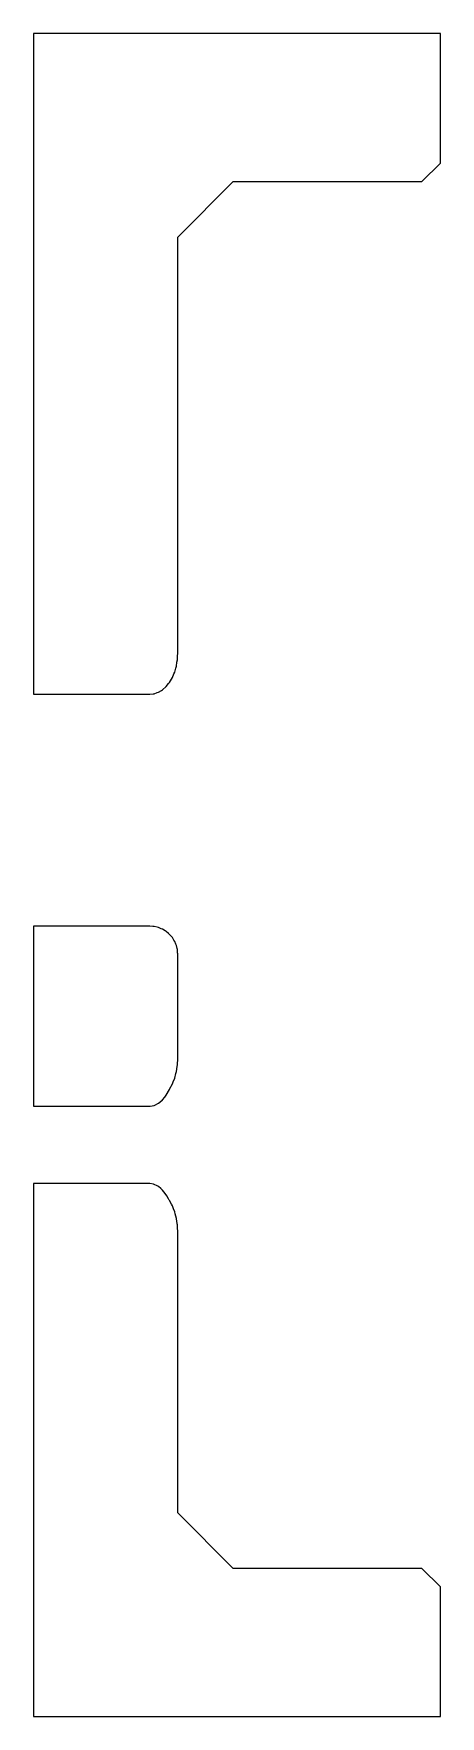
# Model space of a CAD drawing. Header units: metres. Extents: x 0 to 47.5, y 0 to 45.5.
# Drawn here: x 36.5 to 47.5, y 0 to 45.5 of the extents above.
import ezdxf

# ---------------------------------------------------------------- set-up
doc = ezdxf.new("R2010")
doc.units = ezdxf.units.M

msp = doc.modelspace()

# ---------------------------------------------------------------- linework, layer by layer
for p, q in [((47.5, 45.5), (36.5, 45.5)), ((36.5, 45.5), (36.5, 27.6381)), ((47.5, 42), (47.5, 45.5)), ((47, 41.5), (47.5, 42)), ((40.3959, 40), (41.8959, 41.5)), ((41.8959, 41.5), (47, 41.5)), ((40.3959, 28.7355), (40.3959, 40)), ((40.3867, 28.5638), (40.3926, 28.6737)), ((40.3926, 28.6737), (40.3959, 28.7355)), ((40.2942, 28.1896), (40.3142, 28.2373)), ((40.3142, 28.2373), (40.3441, 28.343)), ((40.3441, 28.343), (40.3592, 28.3964)), ((40.3592, 28.3964), (40.3771, 28.5056)), ((40.3771, 28.5056), (40.3867, 28.5638)), ((39.9547, 27.7385), (39.9864, 27.7577)), ((39.9864, 27.7577), (40.0868, 27.8477)), ((40.0868, 27.8477), (40.1489, 27.9254)), ((40.1489, 27.9254), (40.1762, 27.9595)), ((40.1762, 27.9595), (40.2287, 28.0493)), ((40.2287, 28.0493), (40.2527, 28.0904)), ((40.2527, 28.0904), (40.2942, 28.1896)), ((36.5, 27.6381), (39.6459, 27.6381)), ((39.6459, 27.6381), (39.7298, 27.6478)), ((39.7298, 27.6478), (39.7632, 27.6516)), ((39.7632, 27.6516), (39.8448, 27.6803)), ((39.8448, 27.6803), (39.8777, 27.6918)), ((39.8777, 27.6918), (39.9547, 27.7385)), ((39.6459, 21.3649), (36.5, 21.3649)), ((36.5, 21.3649), (36.5, 16.5013)), ((39.7237, 21.3588), (39.6459, 21.3649)), ((39.7632, 21.3557), (39.7237, 21.3588)), ((39.8392, 21.3375), (39.7632, 21.3557)), ((39.8777, 21.3282), (39.8392, 21.3375)), ((39.9502, 21.2982), (39.8777, 21.3282)), ((39.9864, 21.2832), (39.9502, 21.2982)), ((40.0538, 21.242), (39.9864, 21.2832)), ((40.0868, 21.2218), (40.0538, 21.242)), ((40.1474, 21.17), (40.0868, 21.2218)), ((40.1762, 21.1454), (40.1474, 21.17)), ((40.2286, 21.0841), (40.1762, 21.1454)), ((40.2527, 21.056), (40.2286, 21.0841)), ((40.2953, 20.9864), (40.2527, 21.056)), ((40.3142, 20.9557), (40.2953, 20.9864)), ((40.3458, 20.8794), (40.3142, 20.9557)), ((40.3592, 20.847), (40.3458, 20.8794)), ((40.3787, 20.7657), (40.3592, 20.847)), ((40.3867, 20.7327), (40.3787, 20.7657)), ((40.3933, 20.6483), (40.3867, 20.7327)), ((40.3959, 20.6154), (40.3933, 20.6483)), ((40.3959, 17.7855), (40.3959, 20.6154)), ((40.3867, 17.6138), (40.3958, 17.7841)), ((40.3958, 17.7841), (40.3959, 17.7855)), ((40.3142, 17.2597), (40.3464, 17.3847)), ((40.3464, 17.3847), (40.3592, 17.4343)), ((40.3592, 17.4343), (40.3797, 17.5711)), ((40.3797, 17.5711), (40.3866, 17.6136)), ((40.3866, 17.6136), (40.3867, 17.6138)), ((40.0868, 16.7967), (40.1755, 16.9529)), ((40.1755, 16.9529), (40.1762, 16.9543)), ((40.1762, 16.9543), (40.1776, 16.9575)), ((40.1776, 16.9575), (40.2527, 17.0987)), ((40.2527, 17.0987), (40.2736, 17.1536)), ((40.2736, 17.1536), (40.3142, 17.2597)), ((36.5, 16.5013), (39.6459, 16.5013)), ((39.6459, 16.5013), (39.6553, 16.5029)), ((39.6553, 16.5029), (39.7632, 16.5204)), ((39.7632, 16.5204), (39.7786, 16.528)), ((39.7786, 16.528), (39.8777, 16.577)), ((39.8777, 16.577), (39.9099, 16.6045)), ((39.9099, 16.6045), (39.9864, 16.6699)), ((39.9864, 16.6699), (40.0447, 16.7435)), ((40.0447, 16.7435), (40.0868, 16.7967)), ((39.6459, 14.4042), (36.5, 14.4042)), ((36.5, 14.4042), (36.5, 0)), ((39.7395, 14.3885), (39.6459, 14.4042)), ((39.7632, 14.3846), (39.7395, 14.3885)), ((39.8432, 14.3437), (39.7632, 14.3846)), ((39.8777, 14.3261), (39.8432, 14.3437)), ((39.9373, 14.2736), (39.8777, 14.3261)), ((39.9864, 14.2303), (39.9373, 14.2736)), ((40.0226, 14.1832), (39.9864, 14.2303)), ((40.0868, 14.0995), (40.0226, 14.1832)), ((40.1, 14.0755), (40.0868, 14.0995)), ((40.1432, 13.9969), (40.1, 14.0755)), ((40.1698, 13.9597), (40.1432, 13.9969)), ((40.1762, 13.9507), (40.1698, 13.9597)), ((40.2309, 13.8456), (40.1762, 13.9507)), ((40.2527, 13.8039), (40.2309, 13.8456)), ((40.2834, 13.7217), (40.2527, 13.8039)), ((40.3142, 13.6393), (40.2834, 13.7217)), ((40.3269, 13.5889), (40.3142, 13.6393)), ((40.3592, 13.4609), (40.3269, 13.5889)), ((40.3611, 13.4478), (40.3592, 13.4609)), ((40.3682, 13.3994), (40.3611, 13.4478)), ((40.3832, 13.3142), (40.3682, 13.3994)), ((40.3867, 13.2944), (40.3832, 13.3142)), ((40.393, 13.1838), (40.3867, 13.2944)), ((40.3959, 13.1342), (40.393, 13.1838)), ((40.3959, 5.5), (40.3959, 13.1342)), ((41.8959, 4), (40.3959, 5.5)), ((47, 4), (41.8959, 4)), ((47.5, 3.5), (47, 4)), ((47.5, 0), (47.5, 3.5)), ((36.5, 0), (47.5, 0))]:
    msp.add_line(p, q)

doc.saveas('drawing.dxf')
